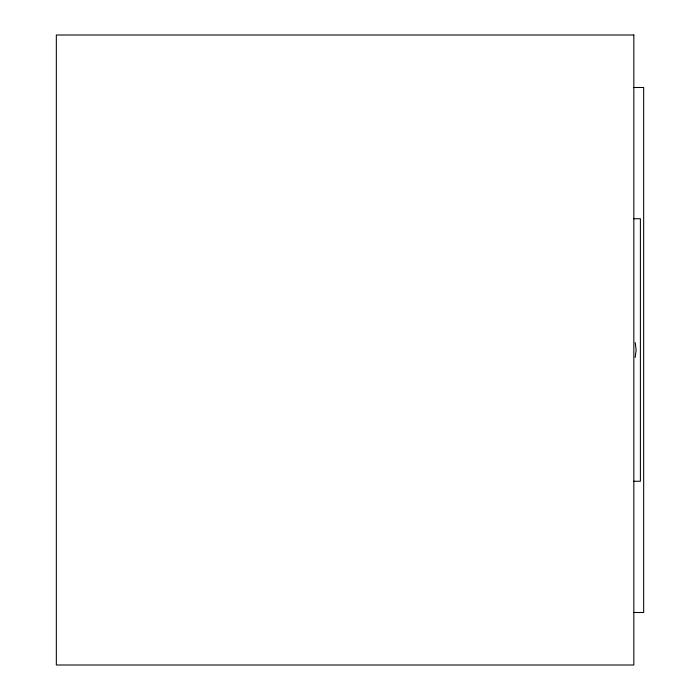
<?xml version="1.0" encoding="UTF-8"?>
<svg xmlns="http://www.w3.org/2000/svg" width="700" height="700" viewBox="0 0 700 700"><rect width="100%" height="100%" fill="white"/><g stroke="black" fill="none" stroke-linecap="round" stroke-linejoin="round"><path stroke-width="1.05" d="M635.18 357.429L636.16 350L635.18 342.571M633.832 87.5L643.668 87.5L643.668 612.5L633.832 612.5M633.832 218.75L640.395 218.75L640.395 481.25L633.832 481.25M633.832 35L56.332 35L56.332 665L633.832 665L633.832 35"/></g></svg>
